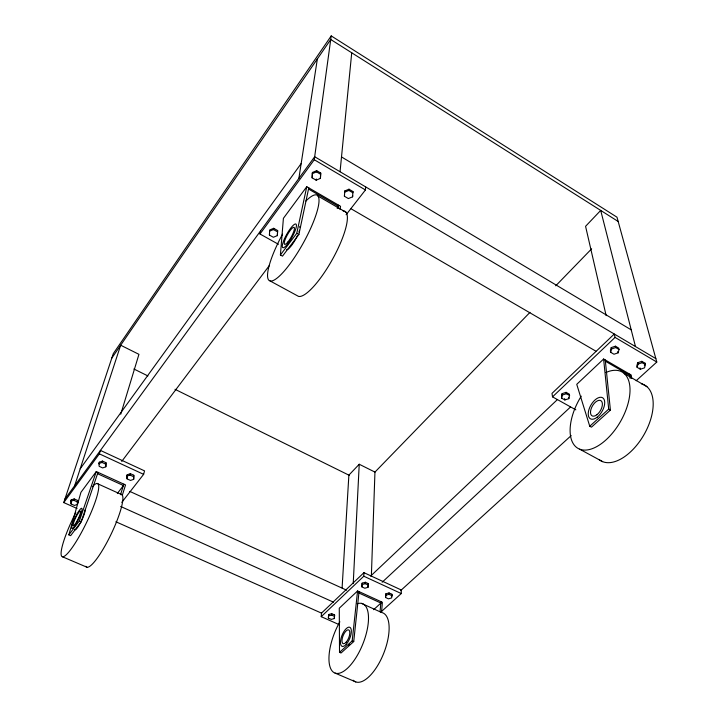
<?xml version="1.0" encoding="UTF-8"?>
<svg xmlns="http://www.w3.org/2000/svg" width="718" height="718" viewBox="0 0 718 718"><rect width="100%" height="100%" fill="white"/><g stroke="black" fill="none" stroke-linecap="round" stroke-linejoin="round"><path stroke-width="1.08" d="M380.8 612.122L401.281 593.562L401.308 589.999L363.945 572.659L321.493 613.127L321.224 616.681L339.542 624.795M269.403 235.073L269.681 229.957L273.693 228.306L277.633 230.523L277.345 235.63L273.343 237.272L269.403 235.073L269.627 233.817M391.92 595.68L391.938 594.262L389.03 592.924L385.844 593.831L385.548 597.502L388.456 598.839L391.642 597.932L391.92 595.68L389.003 594.342L385.817 595.249L385.548 597.502M277.345 235.63L277.633 230.523M389.003 594.342L389.03 592.924M385.817 595.249L385.844 593.831M373.656 609.69L380.917 603.057L380.953 601.639L380.064 611.628M371.368 576.06L374.949 472.085L359.233 464.25L348.876 475.136L342.1 587.898M361.926 585.466L361.863 586.884L364.816 588.239L368.002 587.315L368.056 585.897M368.289 583.608L368.235 585.026L365.274 583.671L362.087 584.596L362.141 583.178L365.327 582.253L368.289 583.608L368.002 587.315M365.274 583.671L365.327 582.253M312.115 177.831L312.447 172.455L316.665 170.66L320.713 173.038L320.524 177.193L320.372 178.405L316.153 180.191L312.115 177.831L312.447 172.455M321.224 616.681L363.793 576.213L363.945 572.659M320.372 178.405L320.713 173.038M353.22 583.644L359.233 464.25M346.121 214.727L365.444 189.956L365.624 186.877M344.416 196.256L344.775 190.961L348.993 189.202L352.951 191.535L352.583 196.831L348.365 198.572L344.416 196.256L344.523 195.027M328.638 614.536L328.53 615.954L331.599 615.084L334.507 616.376L334.597 614.958L331.698 613.666L328.638 614.536L328.386 618.117L331.285 619.401L334.346 618.539L334.435 617.121M331.599 615.084L331.698 613.666M328.386 618.117L328.485 616.699M334.346 618.539L334.597 614.958M352.583 196.831L352.682 195.592M352.951 191.535L352.861 192.765L348.894 190.432L344.658 192.191L344.775 190.961M337.119 208.184L338.483 206.416L308.605 189.085L308.776 187.865L298.876 234.526L282.506 256.129L280.406 254.971L283.404 218.317L306.765 186.698L340.574 206.317L340 209.602M348.894 190.432L348.993 189.202M381.527 612.292L382.398 602.294L357.573 590.95L339.273 608.209L339.515 652.348L341.032 653.012L353.723 641.569L359.045 591.623L358.982 593.041L380.917 603.057M338.483 206.416L338.6 205.177L338.025 208.462M340.054 171.746L351.73 52.782M361.863 586.884L362.141 583.178M339.515 652.348L352.188 640.896L357.573 590.95M391.66 596.514L391.938 594.262M316.153 180.191L316.315 178.97M312.276 173.666L316.512 171.871L316.665 170.66M278.458 244.291L259.997 234.005L314.269 159.737L331.222 35.9L616.995 217.204L656.79 362.051L636.184 380.728M298.868 178.405L317.365 58.93M269.456 231.223L273.468 229.563L273.693 228.306M259.997 234.005L260.607 230.855M280.406 254.971L296.758 233.332L306.765 186.698M562.122 393.652L561.629 398.149L564.869 399.953L568.835 398.652L569.571 395.537L569.329 394.155L566.098 392.342L562.122 393.652L561.629 398.149M611.242 347.602L610.381 350.94L610.686 352.305L613.98 354.234L618.144 352.825L619.024 349.495L618.701 348.131L615.407 346.193L611.242 347.602L611.548 348.966L610.686 352.305M121.773 502.367L143.627 474.338L144.542 470.873L100.43 450.41L99.353 453.848L63.749 502.582L77.059 508.479M133.683 479.328L133.808 475.253L130.38 473.665L127.194 474.786L126.808 476.169L127.068 478.861L130.496 480.432L133.683 479.328L133.808 475.253M126.808 476.169L129.994 475.047L130.38 473.665M127.068 478.861L127.194 474.786M117.312 493.517L123.46 485.539L123.846 484.156L120.525 494.684M637.692 362.707L636.776 365.983L637.126 367.356L640.357 369.24L644.513 367.867L645.455 364.6L645.096 363.227L641.856 361.325L637.692 362.707L638.042 364.08L637.126 367.356M123.46 485.539L97.594 473.736L98.016 472.354L81.188 521.744L70.66 535.637L68.856 534.856L80.937 492.333L96.284 471.564L125.551 484.937L122.248 495.465M644.396 365.677L645.096 363.227M105.842 466.799L105.95 462.688L102.459 461.073L99.281 462.212L98.851 463.586L99.174 466.332L102.665 467.93L105.842 466.799L105.95 462.688M120.768 414.187L138.942 354.333L120.669 345.214L74.636 485.772M98.851 463.586L102.037 462.446L102.459 461.073M77.149 501.81L77.589 500.428L74.178 498.911L71.127 499.97L71.046 503.937L74.457 505.445L77.508 504.386L77.149 501.81L73.73 500.293L70.678 501.352M71.046 503.937L71.127 499.97M73.73 500.293L74.178 498.911M63.749 502.582L113.3 353.615L331.222 35.9M68.856 534.856L79.375 520.945L96.284 471.564M111.811 358.102L330.729 39.49L618.171 221.476M80.192 468.809L301.174 163.542M64.898 499.118L314.681 156.73L655.848 358.614M121.728 461.423L269.394 265.498M374.652 472.399L529.974 312.357M555.732 285.818L591.632 248.823M552.519 396.857L615.075 337.406L614.276 334.014L551.989 393.392L552.519 396.857L575.827 409.834M370.667 576.042L557.132 399.845M631.66 378.332L631.248 375.056L603.614 359.009L576.742 384.336L589.756 426.232L591.461 427.174L610.408 410.086L605.247 359.96L605.552 361.325L629.973 375.496L629.641 374.114L630.18 378.494M382.173 582.235L570.514 406.998M400.554 590.681L571.178 435.584M589.756 426.232L608.693 409.116L603.614 359.009M611.548 348.966L615.721 347.557L619.024 349.495M638.042 364.08L642.215 362.698L645.455 364.6M562.356 395.035L566.322 393.724L569.571 395.537M62.403 556.755L86.932 567.22M335.091 673.107L355.778 681.929M79.375 520.945L81.188 521.744M352.188 640.896L353.723 641.569M115.885 521.771L321.664 613.199M120.66 506.468L333.457 602.151M96.966 483.429L120.723 494.199A40.334 7.817 -64.4 0 1 110.76 534.892A40.334 7.817 -64.4 0 1 85.864 566.287M361.495 603.371L381.599 612.49A37.085 15.76 -68.5 0 1 383.026 654.995A37.085 15.76 -68.5 0 1 353.121 680.215M129.778 491.399L346.641 590.187M129.994 475.047L133.431 476.635M102.037 462.446L105.537 464.061M99.353 453.848L143.627 474.338M363.793 576.213L401.281 593.562M133.871 368.989L147.908 375.927M174.986 389.291L349.46 475.424M270.192 280.989L298.509 296.372A48.501 12.448 -60.8 0 0 334.75 255.105A48.501 12.448 -60.8 0 0 343.096 210.939M579.641 449.163L602.644 461.656M273.468 229.563L277.417 231.779M296.758 233.332L298.876 234.526M608.693 409.116L610.408 410.086M318.02 196.059L346.058 212.304M624.211 373.513L646.954 386.697M351.102 208.794L595.904 351.183M316.512 171.871L320.56 174.25M314.269 159.737L365.444 189.956M615.075 337.406L656.79 362.051M341.508 156.937L631.212 329.849M641.856 361.325L642.215 362.698M635.475 346.552L600.697 210.419L585.574 226.314L606.154 315.642M640.007 367.867L640.357 369.24M617.821 351.461L618.144 352.825M615.407 346.193L615.721 347.557M568.593 397.269L568.835 398.652M566.098 392.342L566.322 393.724M564.635 398.571L564.869 399.953M77.589 500.428L77.948 503.004M99.281 462.212L99.497 464.043M92.326 486.723A40.639 7.018 -64.1 0 1 91.195 512.23A40.639 7.018 -64.1 0 1 62.807 556.8A40.639 7.018 -64.1 0 1 75.803 512.652M85.011 509.977A11.201 1.93 -64.1 0 1 80.64 522.498A11.201 1.93 -64.1 0 1 74.735 529.426M305.904 200.995A48.941 11.21 -60.9 0 1 312.59 223.935A48.941 11.21 -60.9 0 1 272.607 280.747A48.941 11.21 -60.9 0 1 282.569 234.158M299.738 226.358A13.489 3.087 -60.9 0 1 299.953 227.561M299.487 230.254A13.489 3.087 -60.9 0 1 298.939 231.986M297.423 235.657A13.489 3.087 -60.9 0 1 286.59 249.693M641.353 383.771A43.735 24.143 -59.8 0 1 644.423 433.941A43.735 24.143 -59.8 0 1 599.027 459.502M605.848 372.543A44.094 23.362 -59.9 0 1 627.335 405.993A44.094 23.362 -59.9 0 1 581.715 449.782A44.094 23.362 -59.9 0 1 581.248 396.156M357.205 603.766A37.336 15.204 -68.2 0 1 364.313 640.061A37.336 15.204 -68.2 0 1 333.403 672.192A37.336 15.204 -68.2 0 1 339.865 621.797M349.675 644.36A10.294 4.191 -68.2 0 1 348.724 645.527M74.968 525.594A11.219 1.903 -64.1 0 0 82.005 508.64A11.219 1.903 -64.1 0 0 73.622 520.963A11.219 1.903 -64.1 0 0 74.968 525.594M75.489 523.593A8.095 1.373 -64.1 0 0 80.578 511.342A8.095 1.373 -64.1 0 0 74.528 520.218A8.095 1.373 -64.1 0 0 75.489 523.593M287.397 244.291A13.507 3.043 -60.9 0 0 296.229 224.366A13.507 3.043 -60.9 0 0 284.436 238.879A13.507 3.043 -60.9 0 0 287.397 244.291M287.909 241.957A9.756 2.199 -60.9 0 0 294.308 227.561A9.756 2.199 -60.9 0 0 285.8 238.008A9.756 2.199 -60.9 0 0 287.909 241.957M597.134 417.239A12.17 6.408 -59.9 0 0 603.264 398.257A12.17 6.408 -59.9 0 0 589.029 409.287A12.17 6.408 -59.9 0 0 597.134 417.239M596.909 414.744A8.787 4.631 -59.9 0 0 601.361 401.03A8.787 4.631 -59.9 0 0 591.076 408.964A8.787 4.631 -59.9 0 0 596.909 414.744M346.229 644.333A10.303 4.173 -68.1 0 0 350.456 627.765A10.303 4.173 -68.1 0 0 341.032 638.32A10.303 4.173 -68.1 0 0 346.229 644.333M346.121 642.233A7.44 3.016 -68.1 0 0 349.181 630.269A7.44 3.016 -68.1 0 0 342.378 637.862A7.44 3.016 -68.1 0 0 346.121 642.233"/></g></svg>
